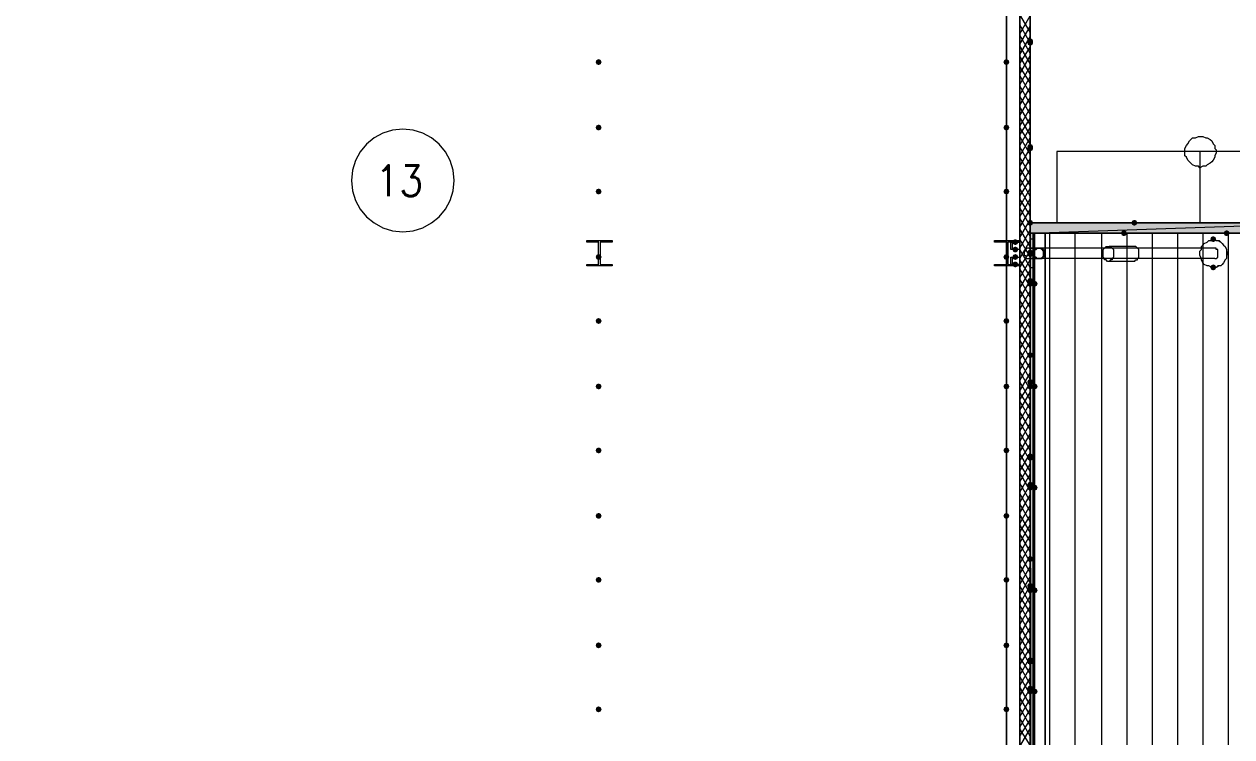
# Model space of a CAD drawing. Header units: millimetres. Extents: x 0 to 420, y 0 to 297.
# Drawn here: x 366.01 to 400.37, y 190.73 to 211.01 of the extents above; entities that cross this region are included whole.
import ezdxf

# ---------------------------------------------------------------- set-up
doc = ezdxf.new("R2010")
doc.units = ezdxf.units.MM
doc.styles.get("Standard").update_dxf_attribs({"font": 'STANDARD'})

msp = doc.modelspace()

# ---------------------------------------------------------------- hatches: boundary and pattern name
h = msp.add_hatch(color=7)
h.paths.add_polyline_path([(394.631333, 222.546333), (394.631333, 204.512333)], flags=0)
h.paths.add_polyline_path([(394.631333, 204.512333), (394.631333, 222.546333)], flags=0)
for color, points in [(254, [(394.716, 210.523667), (394.691129, 210.463871), (394.631333, 210.439), (394.571537, 210.463871), (394.546667, 210.523667), (394.571537, 210.583462), (394.631333, 210.608333), (394.691129, 210.583463)]), (254, [(394.716, 210.481333), (394.691129, 210.421537), (394.631333, 210.396667), (394.571537, 210.421537), (394.546667, 210.481333), (394.571537, 210.541129), (394.631333, 210.566), (394.691129, 210.541129)]), (7, [(382.439333, 209.931), (382.414462, 209.871204), (382.354667, 209.846333), (382.294871, 209.871204), (382.27, 209.931), (382.294871, 209.990796), (382.354667, 210.015667), (382.414462, 209.990796)]), (7, [(394.038667, 209.931), (394.013796, 209.871204), (393.954, 209.846333), (393.894204, 209.871204), (393.869333, 209.931), (393.894204, 209.990796), (393.954, 210.015667), (394.013796, 209.990796)]), (7, [(382.439333, 208.068333), (382.414462, 208.008537), (382.354667, 207.983667), (382.294871, 208.008537), (382.27, 208.068333), (382.294871, 208.128129), (382.354667, 208.153), (382.414462, 208.128129)]), (7, [(394.038667, 208.068333), (394.013796, 208.008537), (393.954, 207.983667), (393.894204, 208.008537), (393.869333, 208.068333), (393.894204, 208.128129), (393.954, 208.153), (394.013796, 208.128129)]), (254, [(394.716, 207.518), (394.691129, 207.458204), (394.631333, 207.433333), (394.571537, 207.458204), (394.546667, 207.518), (394.571537, 207.577796), (394.631333, 207.602667), (394.691129, 207.577796)]), (254, [(394.716, 207.475667), (394.691129, 207.415871), (394.631333, 207.391), (394.571537, 207.415871), (394.546667, 207.475667), (394.571537, 207.535462), (394.631333, 207.560333), (394.691129, 207.535463)]), (7, [(382.439333, 206.248), (382.414462, 206.188204), (382.354667, 206.163333), (382.294871, 206.188204), (382.27, 206.248), (382.294871, 206.307796), (382.354667, 206.332667), (382.414462, 206.307796)]), (7, [(394.038667, 206.248), (394.013796, 206.188204), (393.954, 206.163333), (393.894204, 206.188204), (393.869333, 206.248), (393.894204, 206.307796), (393.954, 206.332667), (394.013796, 206.307796)]), (254, [(394.716, 205.359), (394.691129, 205.299204), (394.631333, 205.274333), (394.571537, 205.299204), (394.546667, 205.359), (394.571537, 205.418796), (394.631333, 205.443667), (394.691129, 205.418796)]), (254, [(394.716, 205.359), (394.691129, 205.299204), (394.631333, 205.274333), (394.571537, 205.299204), (394.546667, 205.359), (394.571537, 205.418796), (394.631333, 205.443667), (394.691129, 205.418796)]), (254, [(397.679333, 205.359), (397.654462, 205.299204), (397.594667, 205.274333), (397.534871, 205.299204), (397.51, 205.359), (397.534871, 205.418796), (397.594667, 205.443667), (397.654462, 205.418796)]), (254, [(397.383, 205.062667), (397.358129, 205.002871), (397.298333, 204.978), (397.238538, 205.002871), (397.213667, 205.062667), (397.238537, 205.122462), (397.298333, 205.147333), (397.358129, 205.122463)]), (254, [(400.304, 205.062667), (400.279129, 205.002871), (400.219333, 204.978), (400.159537, 205.002871), (400.134667, 205.062667), (400.159537, 205.122462), (400.219333, 205.147333), (400.279129, 205.122463)]), (7, [(394.292667, 204.808667), (394.267796, 204.748871), (394.208, 204.724), (394.148204, 204.748871), (394.123333, 204.808667), (394.148204, 204.868462), (394.208, 204.893333), (394.267796, 204.868463)]), (7, [(399.923, 204.893333), (399.898129, 204.833537), (399.838333, 204.808667), (399.778537, 204.833537), (399.753667, 204.893333), (399.778537, 204.953129), (399.838333, 204.978), (399.898129, 204.953129)]), (7, [(382.439333, 204.385333), (382.414462, 204.325537), (382.354667, 204.300667), (382.294871, 204.325537), (382.27, 204.385333), (382.294871, 204.445129), (382.354667, 204.47), (382.414462, 204.445129)]), (7, [(394.038667, 204.385333), (394.013796, 204.325537), (393.954, 204.300667), (393.894204, 204.325537), (393.869333, 204.385333), (393.894204, 204.445129), (393.954, 204.47), (394.013796, 204.445129)]), (7, [(394.292667, 204.597), (394.267796, 204.537204), (394.208, 204.512333), (394.148204, 204.537204), (394.123333, 204.597), (394.148204, 204.656796), (394.208, 204.681667), (394.267796, 204.656796)]), (7, [(394.292667, 204.385333), (394.267796, 204.325537), (394.208, 204.300667), (394.148204, 204.325537), (394.123333, 204.385333), (394.148204, 204.445129), (394.208, 204.47), (394.267796, 204.445129)]), (254, [(394.716, 204.512333), (394.691129, 204.452537), (394.631333, 204.427667), (394.571537, 204.452537), (394.546667, 204.512333), (394.571537, 204.572129), (394.631333, 204.597), (394.691129, 204.572129)]), (254, [(394.716, 204.47), (394.691129, 204.410204), (394.631333, 204.385333), (394.571537, 204.410204), (394.546667, 204.47), (394.571537, 204.529796), (394.631333, 204.554667), (394.691129, 204.529796)]), (7, [(394.292667, 204.173667), (394.267796, 204.113871), (394.208, 204.089), (394.148204, 204.113871), (394.123333, 204.173667), (394.148204, 204.233462), (394.208, 204.258333), (394.267796, 204.233463)]), (7, [(399.923, 204.089), (399.898129, 204.029204), (399.838333, 204.004333), (399.778537, 204.029204), (399.753667, 204.089), (399.778537, 204.148796), (399.838333, 204.173667), (399.898129, 204.148796)]), (254, [(394.716, 203.708), (394.691129, 203.648204), (394.631333, 203.623333), (394.571537, 203.648204), (394.546667, 203.708), (394.571537, 203.767796), (394.631333, 203.792667), (394.691129, 203.767796)]), (254, [(394.716, 203.623333), (394.691129, 203.563538), (394.631333, 203.538667), (394.571537, 203.563538), (394.546667, 203.623333), (394.571537, 203.683129), (394.631333, 203.708), (394.691129, 203.683129)]), (254, [(394.843, 203.623333), (394.818129, 203.563538), (394.758333, 203.538667), (394.698537, 203.563538), (394.673667, 203.623333), (394.698537, 203.683129), (394.758333, 203.708), (394.818129, 203.683129)]), (7, [(382.439333, 202.565), (382.414462, 202.505204), (382.354667, 202.480333), (382.294871, 202.505204), (382.27, 202.565), (382.294871, 202.624796), (382.354667, 202.649667), (382.414462, 202.624796)]), (7, [(394.038667, 202.565), (394.013796, 202.505204), (393.954, 202.480333), (393.894204, 202.505204), (393.869333, 202.565), (393.894204, 202.624796), (393.954, 202.649667), (394.013796, 202.624796)]), (254, [(394.716, 201.591333), (394.691129, 201.531537), (394.631333, 201.506667), (394.571537, 201.531537), (394.546667, 201.591333), (394.571537, 201.651129), (394.631333, 201.676), (394.691129, 201.651129)]), (254, [(394.716, 201.591333), (394.691129, 201.531537), (394.631333, 201.506667), (394.571537, 201.531537), (394.546667, 201.591333), (394.571537, 201.651129), (394.631333, 201.676), (394.691129, 201.651129)]), (7, [(382.439333, 200.702333), (382.414462, 200.642537), (382.354667, 200.617667), (382.294871, 200.642537), (382.27, 200.702333), (382.294871, 200.762129), (382.354667, 200.787), (382.414462, 200.762129)]), (7, [(394.038667, 200.702333), (394.013796, 200.642537), (393.954, 200.617667), (393.894204, 200.642537), (393.869333, 200.702333), (393.894204, 200.762129), (393.954, 200.787), (394.013796, 200.762129)]), (254, [(394.716, 200.829333), (394.691129, 200.769537), (394.631333, 200.744667), (394.571537, 200.769537), (394.546667, 200.829333), (394.571537, 200.889129), (394.631333, 200.914), (394.691129, 200.889129)]), (254, [(394.716, 200.702333), (394.691129, 200.642537), (394.631333, 200.617667), (394.571537, 200.642537), (394.546667, 200.702333), (394.571537, 200.762129), (394.631333, 200.787), (394.691129, 200.762129)]), (254, [(394.716, 200.702333), (394.691129, 200.642537), (394.631333, 200.617667), (394.571537, 200.642537), (394.546667, 200.702333), (394.571537, 200.762129), (394.631333, 200.787), (394.691129, 200.762129)]), (254, [(394.843, 200.702333), (394.818129, 200.642537), (394.758333, 200.617667), (394.698537, 200.642537), (394.673667, 200.702333), (394.698537, 200.762129), (394.758333, 200.787), (394.818129, 200.762129)]), (7, [(382.439333, 198.882), (382.414462, 198.822204), (382.354667, 198.797333), (382.294871, 198.822204), (382.27, 198.882), (382.294871, 198.941796), (382.354667, 198.966667), (382.414462, 198.941796)]), (7, [(394.038667, 198.882), (394.013796, 198.822204), (393.954, 198.797333), (393.894204, 198.822204), (393.869333, 198.882), (393.894204, 198.941796), (393.954, 198.966667), (394.013796, 198.941796)]), (254, [(394.716, 198.712667), (394.691129, 198.652871), (394.631333, 198.628), (394.571537, 198.652871), (394.546667, 198.712667), (394.571537, 198.772462), (394.631333, 198.797333), (394.691129, 198.772463)]), (254, [(394.716, 198.670333), (394.691129, 198.610537), (394.631333, 198.585667), (394.571537, 198.610537), (394.546667, 198.670333), (394.571537, 198.730129), (394.631333, 198.755), (394.691129, 198.730129)]), (254, [(394.716, 197.908333), (394.691129, 197.848537), (394.631333, 197.823667), (394.571537, 197.848537), (394.546667, 197.908333), (394.571537, 197.968129), (394.631333, 197.993), (394.691129, 197.968129)]), (254, [(394.716, 197.823667), (394.691129, 197.763871), (394.631333, 197.739), (394.571537, 197.763871), (394.546667, 197.823667), (394.571537, 197.883462), (394.631333, 197.908333), (394.691129, 197.883463)]), (254, [(394.716, 197.823667), (394.691129, 197.763871), (394.631333, 197.739), (394.571537, 197.763871), (394.546667, 197.823667), (394.571537, 197.883462), (394.631333, 197.908333), (394.691129, 197.883463)]), (254, [(394.843, 197.823667), (394.818129, 197.763871), (394.758333, 197.739), (394.698537, 197.763871), (394.673667, 197.823667), (394.698537, 197.883462), (394.758333, 197.908333), (394.818129, 197.883463)]), (7, [(382.439333, 197.019333), (382.414462, 196.959537), (382.354667, 196.934667), (382.294871, 196.959537), (382.27, 197.019333), (382.294871, 197.079129), (382.354667, 197.104), (382.414462, 197.079129)]), (7, [(394.038667, 197.019333), (394.013796, 196.959537), (393.954, 196.934667), (393.894204, 196.959537), (393.869333, 197.019333), (393.894204, 197.079129), (393.954, 197.104), (394.013796, 197.079129)]), (254, [(394.716, 195.791667), (394.691129, 195.731871), (394.631333, 195.707), (394.571537, 195.731871), (394.546667, 195.791667), (394.571537, 195.851462), (394.631333, 195.876333), (394.691129, 195.851463)]), (254, [(394.716, 195.791667), (394.691129, 195.731871), (394.631333, 195.707), (394.571537, 195.731871), (394.546667, 195.791667), (394.571537, 195.851462), (394.631333, 195.876333), (394.691129, 195.851463)]), (7, [(382.439333, 195.199), (382.414462, 195.139204), (382.354667, 195.114333), (382.294871, 195.139204), (382.27, 195.199), (382.294871, 195.258796), (382.354667, 195.283667), (382.414462, 195.258796)]), (7, [(394.038667, 195.199), (394.013796, 195.139204), (393.954, 195.114333), (393.894204, 195.139204), (393.869333, 195.199), (393.894204, 195.258796), (393.954, 195.283667), (394.013796, 195.258796)]), (254, [(394.716, 195.029667), (394.691129, 194.969871), (394.631333, 194.945), (394.571537, 194.969871), (394.546667, 195.029667), (394.571537, 195.089462), (394.631333, 195.114333), (394.691129, 195.089463)]), (254, [(394.716, 194.902667), (394.691129, 194.842871), (394.631333, 194.818), (394.571537, 194.842871), (394.546667, 194.902667), (394.571537, 194.962462), (394.631333, 194.987333), (394.691129, 194.962463)]), (254, [(394.716, 194.902667), (394.691129, 194.842871), (394.631333, 194.818), (394.571537, 194.842871), (394.546667, 194.902667), (394.571537, 194.962462), (394.631333, 194.987333), (394.691129, 194.962463)]), (254, [(394.843, 194.902667), (394.818129, 194.842871), (394.758333, 194.818), (394.698537, 194.842871), (394.673667, 194.902667), (394.698537, 194.962462), (394.758333, 194.987333), (394.818129, 194.962463)]), (7, [(382.439333, 193.336333), (382.414462, 193.276537), (382.354667, 193.251667), (382.294871, 193.276537), (382.27, 193.336333), (382.294871, 193.396129), (382.354667, 193.421), (382.414462, 193.396129)]), (7, [(394.038667, 193.336333), (394.013796, 193.276537), (393.954, 193.251667), (393.894204, 193.276537), (393.869333, 193.336333), (393.894204, 193.396129), (393.954, 193.421), (394.013796, 193.396129)]), (254, [(394.716, 192.913), (394.691129, 192.853204), (394.631333, 192.828333), (394.571537, 192.853204), (394.546667, 192.913), (394.571537, 192.972796), (394.631333, 192.997667), (394.691129, 192.972796)]), (254, [(394.716, 192.870667), (394.691129, 192.810871), (394.631333, 192.786), (394.571537, 192.810871), (394.546667, 192.870667), (394.571537, 192.930462), (394.631333, 192.955333), (394.691129, 192.930463)]), (254, [(394.716, 192.108667), (394.691129, 192.048871), (394.631333, 192.024), (394.571537, 192.048871), (394.546667, 192.108667), (394.571537, 192.168462), (394.631333, 192.193333), (394.691129, 192.168463)]), (254, [(394.716, 192.024), (394.691129, 191.964204), (394.631333, 191.939333), (394.571537, 191.964204), (394.546667, 192.024), (394.571537, 192.083796), (394.631333, 192.108667), (394.691129, 192.083796)]), (254, [(394.716, 192.024), (394.691129, 191.964204), (394.631333, 191.939333), (394.571537, 191.964204), (394.546667, 192.024), (394.571537, 192.083796), (394.631333, 192.108667), (394.691129, 192.083796)]), (254, [(394.843, 192.024), (394.818129, 191.964204), (394.758333, 191.939333), (394.698537, 191.964204), (394.673667, 192.024), (394.698537, 192.083796), (394.758333, 192.108667), (394.818129, 192.083796)]), (7, [(382.439333, 191.516), (382.414462, 191.456204), (382.354667, 191.431333), (382.294871, 191.456204), (382.27, 191.516), (382.294871, 191.575796), (382.354667, 191.600667), (382.414462, 191.575796)]), (7, [(394.038667, 191.516), (394.013796, 191.456204), (393.954, 191.431333), (393.894204, 191.456204), (393.869333, 191.516), (393.894204, 191.575796), (393.954, 191.600667), (394.013796, 191.575796)])]:
    msp.add_hatch(color=color).paths.add_polyline_path(points, flags=0)
h = msp.add_hatch(color=7)
h.paths.add_polyline_path([(403.182667, 205.062667), (394.631333, 205.062667), (403.182667, 205.359)], flags=0)
h.paths.add_polyline_path([(394.631333, 205.062667), (403.182667, 205.359), (394.631333, 205.359)], flags=0)
h = msp.add_hatch(color=7)
h.paths.add_polyline_path([(394.758333, 205.062667), (394.758333, 122.470333), (394.631333, 205.062667)], flags=0)
h.paths.add_polyline_path([(394.758333, 122.470333), (394.631333, 205.062667), (394.631333, 122.470333)], flags=0)
h = msp.add_hatch(color=7)
h.paths.add_polyline_path([(394.631333, 204.47), (394.631333, 187.113333)], flags=0)
h.paths.add_polyline_path([(394.631333, 187.113333), (394.631333, 204.47)], flags=0)

# ---------------------------------------------------------------- linework, layer by layer
at = {"color": 7, "lineweight": 0}
for points in [[(394.631333, 204.512333), (394.631333, 222.546333), (394.631333, 204.512333), (394.631333, 222.546333)], [(394.631333, 105.579333), (394.631333, 222.546333)], [(394.335, 222.25), (394.335, 187.748333)], [(394.631333, 210.777667), (394.335, 211.285667)], [(394.335, 210.735333), (394.631333, 211.243333)], [(394.631333, 210.481333), (394.335, 210.989333)], [(394.335, 210.439), (394.631333, 210.947)], [(394.631333, 210.185), (394.335, 210.693)], [(394.335, 210.142667), (394.631333, 210.650667)], [(394.631333, 209.888667), (394.335, 210.396667)], [(394.335, 209.888667), (394.631333, 210.354333)], [(394.335, 209.592333), (394.631333, 210.100333)], [(394.631333, 209.592333), (394.335, 210.100333)], [(394.335, 209.296), (394.631333, 209.804)], [(394.631333, 209.338333), (394.335, 209.804)], [(394.631333, 209.042), (394.335, 209.55)], [(394.335, 208.999667), (394.631333, 209.507667)], [(394.631333, 208.745667), (394.335, 209.253667)], [(394.335, 208.703333), (394.631333, 209.211333)], [(394.631333, 208.449333), (394.335, 208.957333)], [(394.335, 208.407), (394.631333, 208.915)], [(394.631333, 208.153), (394.335, 208.661)], [(394.335, 208.110667), (394.631333, 208.618667)], [(394.631333, 207.856667), (394.335, 208.364667)], [(394.335, 207.856667), (394.631333, 208.322333)], [(378.248333, 206.5655), (378.218661, 206.859844), (378.133561, 207.133996), (377.998905, 207.382083), (377.820566, 207.598232), (377.604416, 207.776572), (377.356329, 207.911228), (377.082177, 207.996328), (376.787833, 208.026), (376.49349, 207.996328), (376.219338, 207.911228), (375.971251, 207.776572), (375.755101, 207.598232), (375.576762, 207.382083), (375.442106, 207.133996), (375.357005, 206.859844), (375.327333, 206.5655)], [(394.335, 207.560333), (394.631333, 208.068333)], [(394.631333, 207.602667), (394.335, 208.068333)], [(394.631333, 207.306333), (394.335, 207.814333)], [(394.335, 207.264), (394.631333, 207.772)], [(394.631333, 207.01), (394.335, 207.518)], [(394.335, 206.967667), (394.631333, 207.475667)], [(394.631333, 206.713667), (394.335, 207.221667)], [(394.335, 206.671333), (394.631333, 207.179333)], [(403.521333, 205.359), (403.521333, 207.391), (395.393333, 207.391), (395.393333, 205.359)], [(399.457333, 207.391), (399.457333, 205.359)], [(394.631333, 206.417333), (394.335, 206.925333)], [(394.335, 206.375), (394.631333, 206.883)], [(375.327333, 206.5655), (375.357005, 206.271156), (375.442106, 205.997004), (375.576762, 205.748917), (375.755101, 205.532768), (375.971251, 205.354428), (376.219338, 205.219772), (376.49349, 205.134672), (376.787833, 205.105), (377.082177, 205.134672), (377.356329, 205.219772), (377.604416, 205.354428), (377.820566, 205.532768), (377.998905, 205.748917), (378.133561, 205.997004), (378.218661, 206.271156), (378.248333, 206.5655)], [(394.631333, 206.121), (394.335, 206.629)], [(394.335, 206.121), (394.631333, 206.586667)], [(394.335, 205.824667), (394.631333, 206.332667)], [(394.631333, 205.824667), (394.335, 206.332667)], [(394.335, 205.528333), (394.631333, 206.036333)], [(394.631333, 205.570667), (394.335, 206.036333)], [(394.631333, 205.274333), (394.335, 205.782333)], [(394.335, 205.232), (394.631333, 205.74)], [(394.631333, 204.978), (394.335, 205.486)], [(394.335, 204.935667), (394.631333, 205.443667)], [(394.631333, 204.681667), (394.335, 205.189667)], [(394.335, 204.639333), (394.631333, 205.147333)], [(403.182667, 205.359), (394.631333, 205.359)], [(403.182667, 205.062667), (394.631333, 205.062667), (394.631333, 205.359), (403.436667, 205.359), (403.436667, 205.062667)], [(382.016, 204.808667), (382.016, 204.851)], [(382.185333, 204.808667), (382.185333, 204.851)], [(382.354667, 204.131333), (382.354667, 204.851)], [(382.524, 204.808667), (382.524, 204.851)], [(382.735667, 204.808667), (382.735667, 204.851)], [(393.615333, 204.808667), (393.615333, 204.851)], [(393.784667, 204.808667), (393.784667, 204.851)], [(393.954, 204.131333), (393.954, 204.851)], [(394.123333, 204.808667), (394.123333, 204.851)], [(394.292667, 204.808667), (394.292667, 204.851)], [(394.631333, 204.385333), (394.335, 204.893333)], [(394.335, 204.343), (394.631333, 204.851)], [(394.631333, 205.062667), (394.631333, 122.470333), (394.631333, 205.062667), (394.631333, 122.470333)], [(394.631333, 205.062667), (394.631333, 122.470333)], [(394.631333, 205.062667), (394.631333, 122.470333)], [(394.716, 204.893333), (394.631333, 204.893333), (394.631333, 204.851), (394.631333, 204.808667), (394.631333, 204.766333), (394.631333, 204.724), (394.631333, 204.681667), (394.631333, 204.597), (394.631333, 204.554667), (394.631333, 204.47), (394.631333, 204.427667), (394.631333, 204.343), (394.631333, 204.300667), (394.631333, 204.216), (394.631333, 204.173667), (394.631333, 204.131333), (394.631333, 204.089), (394.716, 204.089)], [(394.716, 204.893333), (394.716, 204.851), (394.716, 204.808667), (394.716, 204.766333), (394.716, 204.724), (394.716, 204.681667), (394.716, 204.597), (394.716, 204.554667), (394.716, 204.47), (394.716, 204.427667), (394.716, 204.343), (394.716, 204.300667), (394.716, 204.216), (394.716, 204.173667), (394.716, 204.131333), (394.716, 204.089)], [(399.838333, 204.893333), (399.923, 204.851), (400.007667, 204.851), (400.05, 204.808667), (400.092333, 204.766333), (400.134667, 204.724), (400.177, 204.681667), (400.219333, 204.597), (400.219333, 204.554667), (400.261667, 204.47), (400.219333, 204.427667), (400.219333, 204.343), (400.177, 204.300667), (400.134667, 204.216), (400.092333, 204.173667), (400.05, 204.131333), (400.007667, 204.131333), (399.923, 204.089), (399.838333, 204.089)], [(394.631333, 204.089), (394.335, 204.597)], [(394.335, 204.089), (394.631333, 204.554667)], [(399.880667, 204.639333), (394.589, 204.639333)], [(394.631333, 204.47), (394.631333, 187.113333), (394.631333, 204.47), (394.631333, 187.113333)], [(397.594667, 204.681667), (396.875, 204.681667)], [(397.594667, 204.258333), (397.637, 204.300667), (397.679333, 204.300667), (397.679333, 204.343), (397.721667, 204.385333), (397.721667, 204.427667), (397.721667, 204.47), (397.721667, 204.512333), (397.721667, 204.554667), (397.721667, 204.597), (397.679333, 204.639333), (397.637, 204.681667), (397.594667, 204.681667)], [(399.880667, 204.343), (399.923, 204.343), (399.965333, 204.385333), (399.965333, 204.427667), (399.965333, 204.47), (399.965333, 204.512333), (399.965333, 204.554667), (399.965333, 204.597), (399.923, 204.597), (399.923, 204.639333), (399.880667, 204.639333)], [(382.016, 204.131333), (382.016, 204.173667)], [(382.185333, 204.131333), (382.185333, 204.173667)], [(382.524, 204.131333), (382.524, 204.173667)], [(382.735667, 204.131333), (382.735667, 204.173667)], [(393.615333, 204.131333), (393.615333, 204.173667)], [(393.784667, 204.131333), (393.784667, 204.173667)], [(394.123333, 204.131333), (394.123333, 204.173667)], [(394.292667, 204.131333), (394.292667, 204.173667)], [(394.335, 203.792667), (394.631333, 204.300667)], [(394.631333, 203.835), (394.335, 204.300667)], [(399.880667, 204.343), (394.589, 204.343)], [(397.594667, 204.258333), (396.875, 204.258333)], [(394.631333, 203.538667), (394.335, 204.046667)], [(394.335, 203.496333), (394.631333, 204.004333)], [(394.631333, 203.242333), (394.335, 203.750333)], [(394.335, 203.2), (394.631333, 203.708)], [(394.631333, 202.946), (394.335, 203.454)], [(394.335, 202.903667), (394.631333, 203.411667)], [(394.631333, 202.649667), (394.335, 203.157667)], [(394.335, 202.607333), (394.631333, 203.115333)], [(394.631333, 202.353333), (394.335, 202.861333)], [(394.335, 202.353333), (394.631333, 202.819)], [(394.335, 202.057), (394.631333, 202.565)], [(394.631333, 202.057), (394.335, 202.565)], [(394.335, 201.760667), (394.631333, 202.268667)], [(394.631333, 201.803), (394.335, 202.268667)], [(394.631333, 201.506667), (394.335, 202.014667)], [(394.335, 201.464333), (394.631333, 201.972333)], [(394.631333, 201.210333), (394.335, 201.718333)], [(394.335, 201.168), (394.631333, 201.676)], [(394.631333, 200.914), (394.335, 201.422)], [(394.335, 200.871667), (394.631333, 201.379667)], [(394.631333, 200.617667), (394.335, 201.125667)], [(394.335, 200.575333), (394.631333, 201.083333)], [(394.631333, 200.321333), (394.335, 200.829333)], [(394.335, 200.321333), (394.631333, 200.787)], [(394.335, 200.025), (394.631333, 200.533)], [(394.631333, 200.067333), (394.335, 200.533)], [(394.631333, 199.771), (394.335, 200.279)], [(394.335, 199.728667), (394.631333, 200.236667)], [(394.631333, 199.474667), (394.335, 199.982667)], [(394.335, 199.432333), (394.631333, 199.940333)], [(394.631333, 199.178333), (394.335, 199.686333)], [(394.335, 199.136), (394.631333, 199.644)], [(394.631333, 198.882), (394.335, 199.39)], [(394.335, 198.839667), (394.631333, 199.347667)], [(394.631333, 198.585667), (394.335, 199.093667)], [(394.335, 198.585667), (394.631333, 199.051333)], [(394.335, 198.289333), (394.631333, 198.797333)], [(394.631333, 198.289333), (394.335, 198.797333)], [(394.335, 197.993), (394.631333, 198.501)], [(394.631333, 198.035333), (394.335, 198.501)], [(394.631333, 197.739), (394.335, 198.247)], [(394.335, 197.696667), (394.631333, 198.204667)], [(394.631333, 197.442667), (394.335, 197.950667)], [(394.335, 197.400333), (394.631333, 197.908333)], [(394.631333, 197.146333), (394.335, 197.654333)], [(394.335, 197.104), (394.631333, 197.612)], [(394.631333, 196.85), (394.335, 197.358)], [(394.335, 196.807667), (394.631333, 197.315667)], [(394.631333, 196.553667), (394.335, 197.061667)], [(394.335, 196.553667), (394.631333, 197.019333)], [(394.335, 196.257333), (394.631333, 196.765333)], [(394.631333, 196.299667), (394.335, 196.765333)], [(394.631333, 196.003333), (394.335, 196.511333)], [(394.335, 195.961), (394.631333, 196.469)], [(394.631333, 195.707), (394.335, 196.215)], [(394.335, 195.664667), (394.631333, 196.172667)], [(394.631333, 195.410667), (394.335, 195.918667)], [(394.335, 195.368333), (394.631333, 195.876333)], [(394.631333, 195.114333), (394.335, 195.622333)], [(394.335, 195.072), (394.631333, 195.58)], [(394.631333, 194.818), (394.335, 195.326)], [(394.335, 194.775667), (394.631333, 195.283667)], [(394.335, 194.521667), (394.631333, 195.029667)], [(394.631333, 194.521667), (394.335, 195.029667)], [(394.335, 194.225333), (394.631333, 194.733333)], [(394.631333, 194.267667), (394.335, 194.733333)], [(394.631333, 193.971333), (394.335, 194.479333)], [(394.335, 193.929), (394.631333, 194.437)], [(394.631333, 193.675), (394.335, 194.183)], [(394.335, 193.632667), (394.631333, 194.140667)], [(394.631333, 193.378667), (394.335, 193.886667)], [(394.335, 193.336333), (394.631333, 193.844333)], [(394.631333, 193.082333), (394.335, 193.590333)], [(394.335, 193.04), (394.631333, 193.548)], [(394.631333, 192.786), (394.335, 193.294)], [(394.335, 192.786), (394.631333, 193.251667)], [(394.335, 192.489667), (394.631333, 192.997667)], [(394.631333, 192.532), (394.335, 192.997667)], [(394.631333, 192.235667), (394.335, 192.743667)], [(394.335, 192.193333), (394.631333, 192.701333)], [(394.631333, 191.939333), (394.335, 192.447333)], [(394.335, 191.897), (394.631333, 192.405)], [(394.631333, 191.643), (394.335, 192.151)], [(394.335, 191.600667), (394.631333, 192.108667)], [(394.631333, 191.346667), (394.335, 191.854667)], [(394.335, 191.304333), (394.631333, 191.812333)], [(394.631333, 191.050333), (394.335, 191.558333)], [(394.335, 191.008), (394.631333, 191.516)], [(394.631333, 190.754), (394.335, 191.262)], [(394.335, 190.754), (394.631333, 191.219667)], [(394.335, 190.457667), (394.631333, 190.965667)], [(394.631333, 190.5), (394.335, 190.965667)]]:
    msp.add_lwpolyline(points, dxfattribs=at)
for points in [[(394.631333, 222.546333), (394.631333, 204.512333)], [(394.631333, 204.512333), (394.631333, 222.546333)], [(394.631333, 204.512333), (394.631333, 222.546333)], [(394.631333, 204.512333), (394.631333, 222.546333)], [(394.335, 222.25), (260.265333, 222.25), (260.265333, 191.219667), (243.586, 191.219667), (243.586, 222.25), (109.516333, 222.25), (109.516333, 105.579333), (243.586, 105.579333), (243.586, 136.609667), (260.265333, 136.609667), (260.265333, 105.579333), (394.335, 105.579333)], [(243.586, 221.869), (243.586, 191.219667), (260.265333, 191.219667), (260.265333, 221.869), (393.954, 221.869), (393.954, 105.918), (260.265333, 105.918), (260.265333, 136.609667), (243.586, 136.609667), (243.586, 105.918), (109.897333, 105.918), (109.897333, 221.869)], [(399.457333, 206.925333), (399.415, 206.967667), (399.330333, 206.967667), (399.245667, 207.01), (399.203333, 207.052333), (399.161, 207.094667), (399.118667, 207.137), (399.076333, 207.221667), (399.034, 207.264), (399.034, 207.348667), (399.034, 207.433333), (399.034, 207.475667), (399.076333, 207.560333), (399.118667, 207.602667), (399.161, 207.687333), (399.203333, 207.729667), (399.245667, 207.772), (399.330333, 207.772), (399.415, 207.814333), (399.457333, 207.814333), (399.542, 207.814333), (399.626667, 207.772), (399.669, 207.772), (399.753667, 207.729667), (399.796, 207.687333), (399.838333, 207.602667), (399.880667, 207.560333), (399.880667, 207.475667), (399.923, 207.433333), (399.923, 207.348667), (399.880667, 207.264), (399.880667, 207.221667), (399.838333, 207.137), (399.796, 207.094667), (399.753667, 207.052333), (399.669, 207.01), (399.626667, 206.967667), (399.542, 206.967667)], [(403.182667, 205.062667), (394.631333, 205.062667), (403.182667, 205.359)], [(394.631333, 205.062667), (403.182667, 205.359), (394.631333, 205.359)], [(382.735667, 204.131333), (382.016, 204.131333), (382.016, 204.173667), (382.354667, 204.173667), (382.354667, 204.808667), (382.016, 204.808667), (382.016, 204.851), (382.735667, 204.851), (382.735667, 204.808667), (382.397, 204.808667), (382.397, 204.173667), (382.735667, 204.173667)], [(394.335, 204.131333), (393.615333, 204.131333), (393.615333, 204.173667), (393.954, 204.173667), (393.954, 204.808667), (393.615333, 204.808667), (393.615333, 204.851), (394.335, 204.851), (394.335, 204.808667), (393.996333, 204.808667), (393.996333, 204.173667), (394.335, 204.173667)], [(394.335, 204.597), (394.123333, 204.597), (394.123333, 204.808667), (394.335, 204.808667), (394.335, 204.597), (394.081, 204.597), (394.081, 204.808667), (394.335, 204.808667)], [(394.758333, 205.062667), (394.758333, 122.470333), (394.631333, 205.062667)], [(394.758333, 122.470333), (394.631333, 205.062667), (394.631333, 122.470333)], [(394.758333, 205.062667), (394.631333, 205.062667), (394.631333, 122.470333), (394.758333, 122.470333)], [(394.631333, 204.216), (394.631333, 204.343), (394.885333, 204.343), (394.927667, 204.343), (394.97, 204.343), (394.97, 204.385333), (395.012333, 204.385333), (395.012333, 204.427667), (395.012333, 204.47), (395.012333, 204.512333), (395.012333, 204.554667), (395.012333, 204.597), (394.97, 204.597), (394.927667, 204.639333), (394.885333, 204.639333), (394.631333, 204.639333), (394.631333, 204.766333), (394.631333, 204.639333), (394.885333, 204.639333), (394.927667, 204.639333), (394.97, 204.597), (395.012333, 204.554667), (395.012333, 204.512333), (395.012333, 204.47), (395.012333, 204.427667), (395.012333, 204.385333), (394.97, 204.385333), (394.97, 204.343), (394.927667, 204.343), (394.885333, 204.343), (394.631333, 204.343), (394.631333, 204.216), (394.631333, 204.343), (394.885333, 204.343), (394.927667, 204.343), (394.97, 204.343), (394.97, 204.385333), (395.012333, 204.385333), (395.012333, 204.427667), (395.012333, 204.47), (395.012333, 204.512333), (395.012333, 204.554667), (395.012333, 204.597), (394.97, 204.597), (394.927667, 204.639333), (394.885333, 204.639333), (394.631333, 204.639333), (394.631333, 204.766333), (394.631333, 204.639333), (394.885333, 204.639333), (394.927667, 204.639333), (394.97, 204.597), (395.012333, 204.554667), (395.012333, 204.512333), (395.012333, 204.47), (395.012333, 204.427667), (395.012333, 204.385333), (394.97, 204.385333), (394.97, 204.343), (394.927667, 204.343), (394.885333, 204.343), (394.631333, 204.343), (394.631333, 204.216), (394.631333, 204.343), (394.885333, 204.343), (394.927667, 204.343), (394.97, 204.343), (394.97, 204.385333), (395.012333, 204.385333), (395.012333, 204.427667), (395.012333, 204.47), (395.012333, 204.512333), (395.012333, 204.554667), (394.97, 204.597), (394.927667, 204.639333), (394.885333, 204.639333), (394.631333, 204.639333), (394.631333, 204.766333), (394.631333, 204.639333), (394.885333, 204.639333), (394.927667, 204.639333), (394.97, 204.597), (395.012333, 204.597), (395.012333, 204.554667), (395.012333, 204.512333), (395.012333, 204.47), (395.012333, 204.427667), (395.012333, 204.385333), (394.97, 204.385333), (394.97, 204.343), (394.927667, 204.343), (394.885333, 204.343), (394.631333, 204.343)], [(394.716, 163.914667), (394.716, 205.062667), (395.054667, 205.062667), (395.054667, 163.914667)], [(402.59, 205.062667), (403.182667, 205.062667), (403.182667, 122.766667), (402.59, 122.766667), (395.647333, 122.766667), (395.054667, 122.766667), (395.054667, 205.062667), (395.647333, 205.062667)], [(399.457333, 204.427667), (399.457333, 204.47), (399.457333, 204.554667), (399.499667, 204.597), (399.499667, 204.681667), (399.542, 204.724), (399.584333, 204.766333), (399.669, 204.808667), (399.711333, 204.851), (399.796, 204.851), (399.838333, 204.893333), (399.923, 204.851), (399.965333, 204.851), (400.05, 204.808667), (400.092333, 204.766333), (400.134667, 204.724), (400.177, 204.681667), (400.219333, 204.597), (400.219333, 204.554667), (400.219333, 204.47), (400.219333, 204.427667), (400.219333, 204.343), (400.177, 204.300667), (400.134667, 204.216), (400.092333, 204.173667), (400.05, 204.131333), (399.965333, 204.131333), (399.923, 204.089), (399.838333, 204.089), (399.796, 204.089), (399.711333, 204.131333), (399.669, 204.131333), (399.584333, 204.173667), (399.542, 204.216), (399.499667, 204.300667), (399.499667, 204.343)], [(394.462, 204.47), (394.462, 204.427667), (394.504333, 204.427667), (394.504333, 204.385333), (394.504333, 204.343), (394.546667, 204.343), (394.589, 204.343), (394.631333, 204.343), (394.631333, 204.385333), (394.673667, 204.427667), (394.673667, 204.47), (394.673667, 204.512333), (394.673667, 204.554667), (394.631333, 204.597), (394.589, 204.639333), (394.546667, 204.639333), (394.504333, 204.597), (394.504333, 204.554667), (394.462, 204.554667), (394.462, 204.512333)], [(394.631333, 204.47), (394.631333, 187.113333)], [(394.631333, 187.113333), (394.631333, 204.47)], [(394.631333, 204.47), (394.631333, 187.113333)], [(394.631333, 204.47), (394.631333, 187.113333)], [(394.885333, 204.639333), (394.843, 204.639333), (394.800667, 204.597), (394.758333, 204.597), (394.758333, 204.554667), (394.758333, 204.512333), (394.716, 204.512333), (394.716, 204.47), (394.758333, 204.47), (394.758333, 204.427667), (394.758333, 204.385333), (394.800667, 204.385333), (394.800667, 204.343), (394.843, 204.343), (394.885333, 204.343), (394.927667, 204.343), (394.97, 204.343), (394.97, 204.385333), (395.012333, 204.385333), (395.012333, 204.427667), (395.012333, 204.47), (395.012333, 204.512333), (395.012333, 204.554667), (394.97, 204.597), (394.927667, 204.639333)], [(394.885333, 204.639333), (394.927667, 204.639333), (394.97, 204.597), (395.012333, 204.597), (395.012333, 204.554667), (395.012333, 204.512333), (395.012333, 204.47), (395.012333, 204.427667), (395.012333, 204.385333), (394.97, 204.385333), (394.97, 204.343), (394.927667, 204.343), (394.885333, 204.343), (394.843, 204.343), (394.800667, 204.343), (394.800667, 204.385333), (394.758333, 204.385333), (394.758333, 204.427667), (394.758333, 204.47), (394.758333, 204.512333), (394.758333, 204.554667), (394.758333, 204.597), (394.800667, 204.597), (394.843, 204.639333)], [(396.705667, 204.427667), (396.705667, 204.47), (396.705667, 204.512333), (396.705667, 204.554667), (396.705667, 204.597), (396.748, 204.639333), (396.790333, 204.681667), (396.832667, 204.681667), (396.875, 204.681667), (396.917333, 204.681667), (396.959667, 204.639333), (397.002, 204.597), (397.002, 204.554667), (397.002, 204.512333), (397.002, 204.47), (397.002, 204.427667), (397.002, 204.385333), (396.959667, 204.343), (396.959667, 204.300667), (396.917333, 204.300667), (396.875, 204.258333), (396.832667, 204.258333), (396.790333, 204.300667), (396.748, 204.300667), (396.748, 204.343), (396.705667, 204.385333)], [(394.335, 204.173667), (394.123333, 204.173667), (394.123333, 204.385333), (394.335, 204.385333), (394.335, 204.173667), (394.081, 204.173667), (394.081, 204.385333), (394.335, 204.385333)]]:
    msp.add_lwpolyline(points, close=True, dxfattribs=at)
at = {"color": 43, "lineweight": 0}
msp.add_lwpolyline([(365.125, 222.25), (365.125, 187.748333), (394.335, 187.748333), (394.335, 222.25)], close=True, dxfattribs=at)
at = {"color": 254, "lineweight": 0}
msp.add_lwpolyline([(243.586, 221.869), (109.897333, 221.869), (109.897333, 105.918), (243.586, 105.918), (243.586, 136.609667), (260.265333, 136.609667), (260.265333, 105.918), (393.954, 105.918), (393.954, 221.869), (260.265333, 221.869), (260.265333, 191.219667), (243.586, 191.219667)], close=True, dxfattribs=at)
at = {"color": 253, "lineweight": 0}
for points in [[(395.181667, 205.062667), (395.181667, 122.766667)], [(395.901333, 205.062667), (395.901333, 122.766667)], [(396.663333, 205.062667), (396.663333, 122.766667)], [(397.383, 205.062667), (397.383, 122.766667)], [(398.102667, 205.062667), (398.102667, 122.766667)], [(398.822333, 205.062667), (398.822333, 122.766667)], [(399.542, 205.062667), (399.542, 122.766667)], [(400.261667, 205.062667), (400.261667, 122.766667)]]:
    msp.add_lwpolyline(points, dxfattribs=at)

# ---------------------------------------------------------------- texts
at = {"color": 7, "insert": (376.00468, 206.993034), "char_height": 0.872032, "width": 0.872032, "attachment_point": 1}
msp.add_mtext('13', dxfattribs=at)

doc.saveas('drawing.dxf')
